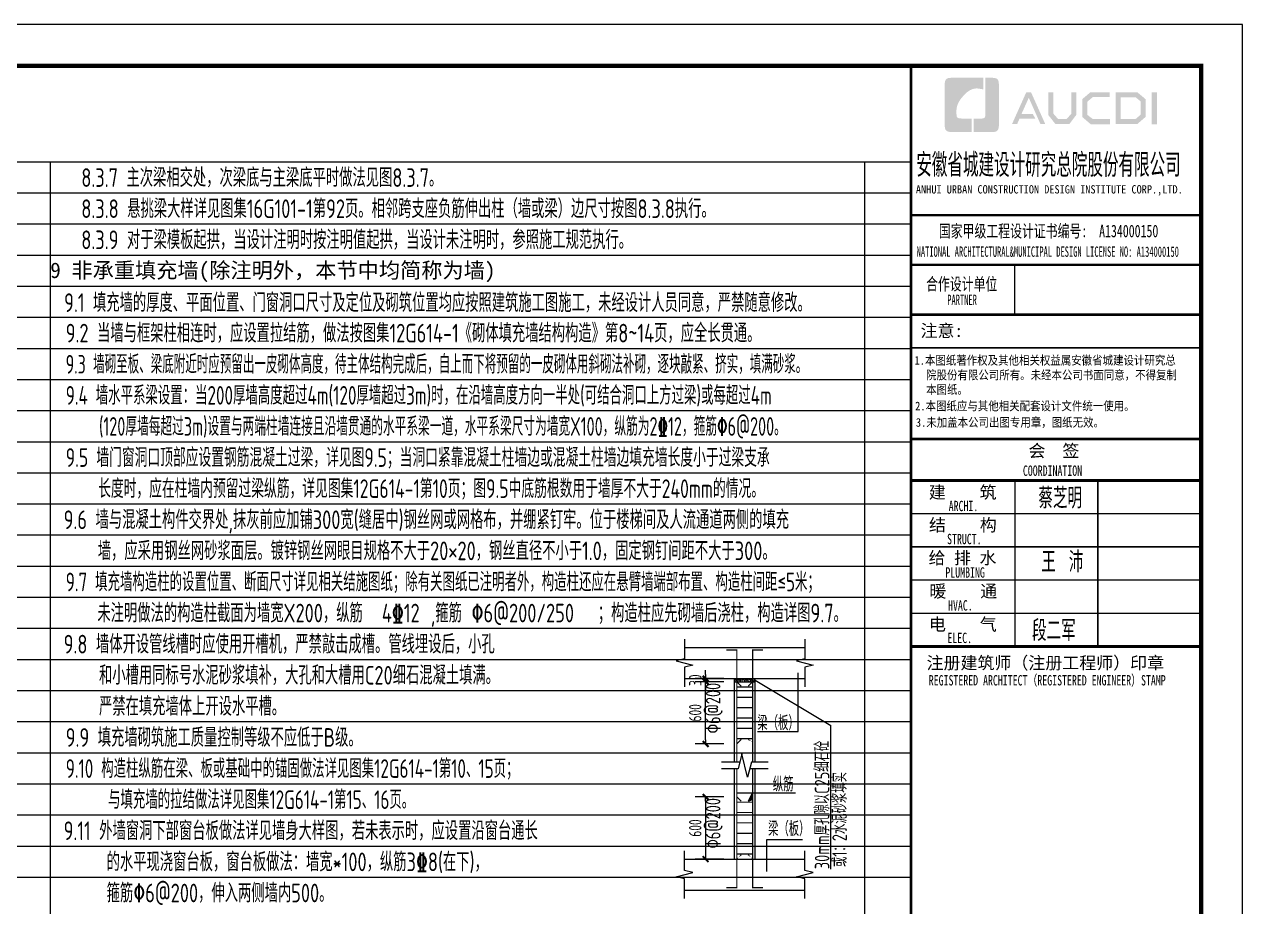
# Model space of a CAD drawing. Extents: x 169490 to 7584583, y -2399407 to 1374371.
# Drawn here: x 1293559 to 1322946, y 833917 to 855191 of the extents above; entities that cross this region are included whole.
import ezdxf
from ezdxf.enums import TextEntityAlignment as Align

# ---------------------------------------------------------------- set-up
doc = ezdxf.new("R2010")
doc.units = 0
doc.header["$LTSCALE"] = 100
doc.layers.get('0').update_dxf_attribs({"linetype": 'CONTINUOUS'})
doc.layers.get('DEFPOINTS').update_dxf_attribs({"linetype": 'CONTINUOUS'})
for name, color, linetype in [('HATCH', 254, 'CONTINUOUS'), ('PUB_TITLE', 4, 'CONTINUOUS'), ('S-DETL-DIM', 151, 'CONTINUOUS'), ('S-DETL-HATCH', 251, 'CONTINUOUS'), ('S-DETL-LINE1', 2, 'CONTINUOUS'), ('S-DETL-TEXT', 7, 'CONTINUOUS'), ('TEXT', 7, 'CONTINUOUS'), ('图框', 140, 'CONTINUOUS'), ('图签文字', 147, 'CONTINUOUS'), ('大样', 7, 'CONTINUOUS'), ('折板线', 127, 'CONTINUOUS')]:
    doc.layers.add(name, color=color, linetype=linetype)
for name, color, linetype, lineweight in [('rein', 10, 'CONTINUOUS', 18), ('S-1-TEXT', 7, 'CONTINUOUS', 18), ('S-1-修改', 23, 'CONTINUOUS', 18), ('图签', 147, 'CONTINUOUS', 18)]:
    doc.layers.add(name, color=color, linetype=linetype, lineweight=lineweight)
doc.styles.add('HT', font='simhei.ttf')
doc.styles.add('TS', font='tssdeng.shx', dxfattribs={"width": 0.7, "height": 350, "bigfont": 'tssdchn.shx'})
doc.styles.add('TSSD_Dimension', font='Tssdeng.shx', dxfattribs={"width": 0.7, "bigfont": 'tssdchn.shx'})
doc.styles.add('宋体', font='')
doc.styles.add('建筑图签-1', font='simhei.ttf', dxfattribs={"width": 0.7})
doc.styles.add('建筑图签-2', font='TXT.shx', dxfattribs={"width": 0.5, "bigfont": 'HZTXT.shx'})
doc.styles.add('黑体', font='simhei.ttf', dxfattribs={"width": 0.7})
doc.styles.get('宋体').set_extended_font_data('SimSun')
doc.dimstyles.new('TSSD_20_100', dxfattribs={"dimtxt": 300, "dimasz": 100, "dimexe": 250, "dimexo": 250, "dimgap": 100, "dimtad": 1, "dimdec": 0, "dimlfac": 0.2, "dimzin": 0, "dimdsep": 46, "dimtxsty": 'TSSD_Dimension', "dimblk": '_TSDBK', "dimcen": 0, "dimclrt": 7, "dimadec": 0, "dimazin": 0, "dimtfac": 1, "dimtdec": 0, "dimtix": 1, "dimtmove": 2, "dimatfit": 3, "dimldrblk": '_TSDBK', "dimfxl": 1, "dimtolj": 1, "dimtzin": 0, "dimarcsym": 0})

# ---------------------------------------------------------------- blocks, each defined once
blk = doc.blocks.new('_TSDBK')
blk.add_line((-1, 0), (0, 0))
at = {"const_width": 0.5}
blk.add_lwpolyline([(-0.7000000000000001, -0.7000000000000001), (0.7000000000000001, 0.7000000000000001)], dxfattribs=at)
blk = doc.blocks.new('*D1099')
at = {"layer": 'DEFPOINTS', "color": 0, "transparency": 16777216}
for p in [(1310685.725273679, 836562.227436672), (1309992.717361605, 835062.227436672), (1310685.725273679, 835062.227436672)]:
    blk.add_point(p, dxfattribs=at)
at = {"layer": 'S-DETL-DIM', "color": 0, "lineweight": -2, "transparency": 16777216}
for p, q in [((1310435.725273679, 836562.227436672), (1309742.717361605, 836562.227436672)), ((1309992.717361605, 836462.227436672), (1309992.717361605, 835162.227436672)), ((1310435.725273679, 835062.227436672), (1309742.717361605, 835062.227436672))]:
    blk.add_line(p, q, dxfattribs=at)
at = {"layer": 'S-DETL-DIM', "color": 0, "lineweight": -2, "transparency": 16777216, "xscale": 100, "yscale": 100, "zscale": 100}
for p, rotation in [((1309992.717361605, 836562.227436672), 90), ((1309992.717361605, 835062.227436672), 270)]:
    blk.add_blockref('_TSDBK', p, dxfattribs=dict(at, rotation=rotation))
at = {"layer": 'S-DETL-DIM', "color": 7, "transparency": 16777216, "insert": (1309742.717361605, 835812.2274366721), "char_height": 300, "attachment_point": 5, "rotation": 90, "style": 'TSSD_Dimension'}
blk.add_mtext('\\A1;600', dxfattribs=at)
blk = doc.blocks.new('*D1100')
at = {"layer": 'DEFPOINTS', "color": 0, "transparency": 16777216}
for p in [(1309992.717361605, 839340.4208095949), (1310685.725273679, 839340.4208095949), (1310685.725273679, 837840.4208095949)]:
    blk.add_point(p, dxfattribs=at)
at = {"layer": 'S-DETL-DIM', "color": 0, "lineweight": -2, "transparency": 16777216}
for p, q in [((1310435.725273679, 839340.4208095949), (1309742.717361605, 839340.4208095949)), ((1309992.717361605, 837940.4208095949), (1309992.717361605, 839240.4208095949)), ((1310435.725273679, 837840.4208095949), (1309742.717361605, 837840.4208095949))]:
    blk.add_line(p, q, dxfattribs=at)
at = {"layer": 'S-DETL-DIM', "color": 0, "lineweight": -2, "transparency": 16777216, "xscale": 100, "yscale": 100, "zscale": 100}
for p, rotation in [((1309992.717361605, 839340.4208095949), 90), ((1309992.717361605, 837840.4208095949), 270)]:
    blk.add_blockref('_TSDBK', p, dxfattribs=dict(at, rotation=rotation))
at = {"layer": 'S-DETL-DIM', "color": 7, "transparency": 16777216, "insert": (1309742.717361605, 838590.420809595), "char_height": 300, "attachment_point": 5, "rotation": 90, "style": 'TSSD_Dimension'}
blk.add_mtext('\\A1;600', dxfattribs=at)
blk = doc.blocks.new('*D1101')
at = {"layer": 'DEFPOINTS', "color": 0, "transparency": 16777216}
for p in [(1309992.717361605, 839415.4208095949), (1310685.725273682, 839415.4208095949), (1310685.725273679, 839340.4208095949)]:
    blk.add_point(p, dxfattribs=at)
at = {"layer": 'S-DETL-DIM', "color": 0, "lineweight": -2, "transparency": 16777216}
for p, q in [((1309992.717361605, 839515.4208095949), (1309992.717361605, 839615.4208095949)), ((1310435.725273682, 839415.4208095949), (1309742.717361605, 839415.4208095949)), ((1310435.725273679, 839340.4208095949), (1309742.717361605, 839340.4208095949)), ((1309992.717361605, 839340.4208095949), (1309992.717361605, 839415.4208095949)), ((1309992.717361605, 839240.4208095949), (1309992.717361605, 839140.4208095949))]:
    blk.add_line(p, q, dxfattribs=at)
at = {"layer": 'S-DETL-DIM', "color": 0, "lineweight": -2, "transparency": 16777216, "xscale": 100, "yscale": 100, "zscale": 100}
for p, rotation in [((1309992.717361605, 839415.4208095949), 270), ((1309992.717361605, 839340.4208095949), 90)]:
    blk.add_blockref('_TSDBK', p, dxfattribs=dict(at, rotation=rotation))
at = {"layer": 'S-DETL-DIM', "color": 7, "transparency": 16777216, "insert": (1309742.717361605, 839377.920809595), "char_height": 300, "attachment_point": 5, "rotation": 90, "style": 'TSSD_Dimension'}
blk.add_mtext('\\A1;30', dxfattribs=at)
blk = doc.blocks.new('院标1')
h = blk.add_hatch(color=150)
h.dxf.hatch_style = 1
h.set_gradient(color1=(33, 113, 253), color2=(33, 113, 253), tint=1, name='INVCURVED')
edge = h.paths.add_edge_path()
edge.add_spline(control_points=[(116372.9006213126, 648379.0025742948), (116378.7378886427, 648379.2628153446), (116381.5158105757, 648378.8361410631), (116390.5818825899, 648378.8361410631), (116390.5818825899, 648378.8361410631), (116390.5818825899, 648378.8361410631), (116616.0293115861, 648378.8361410631), (116616.0293115861, 648378.8361410631), (116616.0293115861, 648378.8361410631), (116616.0293115861, 648378.8361410631), (116616.0293115861, 648053.8555876653), (116616.0293115861, 648053.8555876653), (116616.0293115861, 648053.8555876653), (116616.0293115861, 648053.8555876653), (116108.105350393, 648053.8555876653), (116108.105350393, 648053.8555876653), (116108.105350393, 648053.8555876653), (116027.8361159938, 648053.8555876653), (115962.7123056344, 648111.1721664476), (115962.7123056344, 648199.2728408957), (115962.7123056344, 648199.2728408957), (115962.7123056344, 648199.2728408957), (115962.7123056344, 649214.6850108118), (115962.7123056344, 649214.6850108118), (115962.7123056344, 649214.6850108118), (115962.7123056344, 649295.0722615034), (116018.370604223, 649360.1052900997), (116108.105350393, 649360.1052900997), (116108.105350393, 649360.1052900997), (116108.105350393, 649360.1052900997), (116896.6871824661, 649360.1052900997), (116896.6871824661, 649360.1052900997), (116896.6871824661, 649360.1052900997), (116896.6871824661, 649360.1052900997), (116896.6871824661, 649080.1797254328), (116896.6871824661, 649080.1797254328), (116896.6871824661, 649080.1797254328), (116896.6871824661, 649080.1797254328), (116566.2234106177, 649140.4588157317), (116356.0121874289, 648859.1079773916), (116356.0121874289, 648859.1079773916), (116245.1373948324, 648719.2435419696), (116240.2896487121, 648545.3026589571), (116247.2284014249, 648465.708235659), (116247.2284014249, 648465.708235659), (116254.1792583724, 648386.1017081195), (116247.2284014249, 648465.708235659), (116247.2284014249, 648465.708235659), (116247.2284014249, 648465.708235659), (116247.2284014249, 648465.708235659), (116257.8347373425, 648373.9036652995), (116372.9006213126, 648379.0025742948)], knot_values=[0, 0, 0, 0, 0.07142857142857142, 0.07142857142857142, 0.07142857142857142, 0.1071428571428571, 0.1428571428571428, 0.1428571428571428, 0.1428571428571428, 0.1785714285714285, 0.2142857142857143, 0.2142857142857143, 0.2142857142857143, 0.25, 0.2857142857142857, 0.2857142857142857, 0.2857142857142857, 0.3214285714285714, 0.3571428571428572, 0.3571428571428572, 0.3571428571428572, 0.3928571428571428, 0.4285714285714285, 0.4285714285714285, 0.4285714285714285, 0.4642857142857143, 0.5, 0.5, 0.5, 0.5357142857142857, 0.5714285714285714, 0.5714285714285714, 0.5714285714285714, 0.6071428571428572, 0.6428571428571429, 0.6428571428571429, 0.6428571428571429, 0.6785714285714286, 0.7142857142857143, 0.7142857142857143, 0.7142857142857143, 0.75, 0.7857142857142857, 0.7857142857142857, 0.7857142857142857, 0.8214285714285714, 0.8571428571428571, 0.8571428571428571, 0.8571428571428571, 0.9285714285714286, 1, 1, 1, 1], degree=3, periodic=0)
h = blk.add_hatch(color=150)
h.dxf.hatch_style = 1
h.set_gradient(color1=(33, 113, 253), color2=(33, 113, 253), tint=1, name='INVCURVED')
edge = h.paths.add_edge_path()
edge.add_spline(control_points=[(117268.1328679732, 649214.6850108118), (117268.1328679732, 649214.6850108118), (117268.1328679732, 648199.2728408957), (117268.1328679732, 648199.2728408957), (117268.1328679732, 648199.2728408957), (117268.1328679732, 648114.1649385535), (117212.4715433248, 648053.8555876653), (117122.7277189753, 648053.8555876653), (117122.7277189753, 648053.8555876653), (117122.7277189753, 648053.8555876653), (116662.9574306789, 648053.8555876653), (116662.9574306789, 648053.8555876653), (116662.9574306789, 648053.8555876653), (116662.9574306789, 648053.8555876653), (116662.9574306789, 648378.8361410631), (116662.9574306789, 648378.8361410631), (116662.9574306789, 648378.8361410631), (116662.9574306789, 648378.8361410631), (116865.3281356438, 648378.8361410631), (116865.3281356438, 648378.8361410631), (116865.3281356438, 648378.8361410631), (116907.1906323904, 648378.8361410631), (116941.0734122108, 648412.809702649), (116941.0734122108, 648454.5723394576), (116941.0734122108, 648454.5723394576), (116941.0734122108, 648454.5723394576), (116941.0734122108, 649360.1052900997), (116941.0734122108, 649360.1052900997), (116941.0734122108, 649360.1052900997), (116941.0734122108, 649360.1052900997), (117122.7277189753, 649360.1052900997), (117122.7277189753, 649360.1052900997), (117122.7277189753, 649360.1052900997), (117204.4313052248, 649360.1052900997), (117268.1328679732, 649306.2474964692), (117268.1328679732, 649214.6850108118)], knot_values=[0, 0, 0, 0, 0.1, 0.1, 0.1, 0.15, 0.2, 0.2, 0.2, 0.25, 0.3, 0.3, 0.3, 0.35, 0.4, 0.4, 0.4, 0.45, 0.5, 0.5, 0.5, 0.55, 0.6, 0.6, 0.6, 0.6499999999999999, 0.7, 0.7, 0.7, 0.75, 0.8, 0.8, 0.8, 0.9, 1, 1, 1, 1], degree=3, periodic=0)
blk = doc.blocks.new('2q3q2342q35q2343r5q23rwetr')
at = {"layer": 'PUB_TITLE'}
h = blk.add_hatch(color=147, dxfattribs=at)
h.paths.add_polyline_path([(3533426.07305493, 3160668.577485854), (3533551.702341998, 3160668.577485854), (3533551.702341998, 3159898.314299431), (3533426.07305493, 3159898.314299431)])
h.paths.add_polyline_path([(3532673.368064182, 3160551.93772949), (3532673.368064182, 3160025.961467434), (3533033.925096669, 3160025.961467434), (3533158.110354529, 3160132.636740568), (3533158.110354529, 3160451.259209631), (3533037.674196783, 3160551.93772921)], flags=16)
h.paths.add_polyline_path([(3532555.290314168, 3160670.015479435), (3532555.290314168, 3159907.883717489), (3533077.67674578, 3159907.883717489), (3533276.188104544, 3160078.40519319), (3533276.188104544, 3160506.45291018), (3533080.527228829, 3160670.015479435)])
h.paths.add_polyline_path([(3532412.420916059, 3160673.690352306), (3532412.420916059, 3160558.387836112), (3532005.306426199, 3160558.387836112), (3531872.50224309, 3160447.438630831), (3531872.50224309, 3160127.641115195), (3532005.306426199, 3160025.393615567), (3532414.598614271, 3160025.393615567), (3532414.598614271, 3159903.567278149), (3531950.877248766, 3159903.567278149), (3531748.408852968, 3160077.606307619), (3531748.408852968, 3160506.177602239), (3531946.526278516, 3160673.690352306)])
h.paths.add_polyline_path([(3530929.465953327, 3160671.900849088), (3531050.093616384, 3160671.900849088), (3531050.093616384, 3160161.250838913), (3531164.143922538, 3160029.754300785), (3531374.690162398, 3160029.754300785), (3531488.74046858, 3160161.250838913), (3531488.74046858, 3160671.900849088), (3531602.786348524, 3160671.900849088), (3531602.786348524, 3160123.993281551), (3531438.294885501, 3159907.02337925), (3531100.539199428, 3159907.02337925), (3530929.465953327, 3160126.185914778)])
h.paths.add_polyline_path([(3530397.651681789, 3160670.539056646), (3530514.640995309, 3160670.539056646), (3530856.588307869, 3159906.23432649), (3530740.926859099, 3159906.23432649), (3530459.472639844, 3160540.367439479), (3530284.353832344, 3160152.104215507), (3530555.92873762, 3160152.104215507), (3530616.49707655, 3160036.914772258), (3530235.506113213, 3160036.914772258), (3530176.894161701, 3159904.154766208), (3530053.805522606, 3159904.154766208)])
at = {"layer": '图框'}
for p, q in [((3527617.664249926, 3157710.415336803), (3534617.664249926, 3157710.415336803)), ((3527617.664249926, 3157710.415336803), (3534617.664249926, 3157710.415336803)), ((3527617.664249926, 3156510.415336803), (3534617.664249926, 3156510.415336803))]:
    blk.add_line(p, q, dxfattribs=at)
for points, const_width in [([(3527617.664249926, 3121310.082767931), (3527617.664249926, 3161310.082767931)], 70), ([(3527617.664249926, 3157710.415336803), (3534617.664249926, 3157710.415336803)], 60), ([(3527617.664249926, 3156510.415336803), (3534617.664249926, 3156510.415336803)], 60), ([(3527617.664249926, 3156510.415336803), (3534617.664249926, 3156510.415336803)], 60), ([(3530117.664249926, 3156510.415336803), (3530117.664249926, 3155310.415336803)], 35), ([(3527617.664249926, 3155310.415336803), (3534617.664249926, 3155310.415336803)], 60), ([(3527617.664249926, 3155310.415336803), (3534617.664249926, 3155310.415336803)], 60), ([(3527617.664249926, 3154509.533187987), (3534617.664249926, 3154509.533187987)], 35), ([(3527626.14273383, 3152310.415336803), (3534626.14273383, 3152310.415336803)], 60), ([(3527626.14273383, 3151310.415336803), (3534626.14273383, 3151310.415336803)], 70), ([(3527626.14273383, 3151310.415336803), (3534626.14273383, 3151310.415336803)], 70), ([(3530126.14273383, 3151310.415336803), (3530126.14273383, 3147310.415336803)], 35), ([(3532126.14273383, 3151310.415336803), (3532126.14273383, 3147310.415336803)], 35), ([(3527626.14273383, 3150510.415336803), (3534626.14273383, 3150510.415336803)], 35), ([(3527626.14273383, 3149710.415336803), (3534626.14273383, 3149710.415336803)], 35), ([(3527626.14273383, 3148910.415336803), (3534626.14273383, 3148910.415336803)], 35), ([(3527626.14273383, 3148110.415336803), (3534626.14273383, 3148110.415336803)], 35), ([(3527626.14273383, 3147310.415336803), (3534626.14273383, 3147310.415336803)], 70), ([(3527617.664249926, 3139010.415336803), (3534617.664249926, 3139010.415336803)], 70), ([(3527617.664249926, 3139010.415336803), (3534617.664249926, 3139010.415336803)], 70), ([(3530117.664249926, 3135010.415336803), (3530117.664249926, 3139010.415336803)], 35), ([(3527617.664249926, 3138010.415336803), (3534617.664249926, 3138010.415336803)], 35), ([(3527617.664249926, 3137010.415336803), (3534617.664249926, 3137010.415336803)], 35), ([(3527617.664249926, 3136010.415336803), (3534617.664249926, 3136010.415336803)], 35), ([(3534617.664249926, 3135010.415336803), (3527617.664249926, 3135010.415336803)], 70), ([(3534617.664249926, 3134510.415336804), (3527617.664249926, 3134510.415336804)], 70), ([(3527617.664249926, 3134510.415336804), (3534617.664249926, 3134510.415336804)], 70), ([(3530117.176840059, 3128110.415336804), (3530117.664249926, 3134510.415336804)], 35), ([(3532117.664249926, 3128110.415336804), (3532117.664249926, 3134510.415336804)], 35), ([(3527617.664249926, 3133710.415336804), (3534617.664249926, 3133710.415336804)], 35), ([(3527617.664249926, 3132910.415336804), (3534617.664249926, 3132910.415336804)], 35), ([(3527617.664249926, 3132110.415336804), (3534617.664249926, 3132110.415336804)], 35), ([(3527617.664249926, 3131310.415336804), (3534617.664249926, 3131310.415336804)], 35), ([(3527617.664249926, 3130510.415336804), (3534617.664249926, 3130510.415336804)], 35), ([(3527617.664249926, 3129710.415336804), (3534617.664249926, 3129710.415336804)], 35), ([(3527617.664249926, 3128910.415336804), (3534617.664249926, 3128910.415336804)], 35), ([(3527617.664249926, 3128110.415336804), (3534617.664249926, 3128110.415336804)], 70), ([(3527617.664249926, 3125110.415336804), (3534617.664249926, 3125110.415336804)], 70), ([(3530117.664249926, 3122710.415336804), (3530117.664249926, 3125110.415336804)], 35), ([(3527617.664249926, 3124310.415336804), (3534617.664249926, 3124310.415336804)], 35), ([(3527617.664249926, 3123510.415336804), (3534617.664249926, 3123510.415336804)], 35), ([(3527617.664249926, 3122710.415336804), (3534617.664249926, 3122710.415336804)], 35), ([(3527617.664249926, 3122710.415336804), (3534117.664249926, 3122710.415336804)], 35), ([(3530117.664249926, 3121310.415336804), (3530117.664249926, 3122710.415336804)], 35), ([(3531767.664249926, 3121310.415336804), (3531767.664249926, 3122710.415336804)], 35), ([(3531767.664249926, 3121310.415336804), (3531767.664249926, 3122710.415336804)], 35), ([(3531767.664249926, 3121310.415336804), (3531767.664249926, 3122710.415336804)], 35), ([(3533117.664249926, 3121310.082767932), (3533117.664249926, 3122710.082767932)], 35), ([(3527617.664249926, 3122010.415336804), (3531767.664249926, 3122010.415336804)], 35), ([(3531767.664249926, 3122010.082767932), (3534617.664249926, 3122010.082767932)], 35)]:
    blk.add_lwpolyline(points, dxfattribs=dict(at, const_width=const_width))
blk.add_blockref('院标1', (3412468.841243865, 2511660.984662907))
at = {"layer": 'PUB_TITLE', "style": 'HT', "width": 0.88}
for s, p in [('1.本图纸著作权及其他相关权益属安徽省城建设计研究总', (3527703.357418113, 3154103.4748715)), ('院股份有限公司所有。未经本公司书面同意，不得复制', (3527982.763834123, 3153749.104820654)), ('本图纸。', (3527982.763834123, 3153399.021034185)), (' 2.本图纸应与其他相关配套设计文件统一使用。 ', (3527592.520061107, 3153002.335770654)), ('3.未加盖本公司出图专用章，图纸无效。', (3527735.590979273, 3152607.679819045))]:
    blk.add_text(s, height=210, dxfattribs=at).set_placement(p)
at = {"layer": '图签', "color": 154, "style": '宋体'}
for s, height, p in [('8221009', 286.6809903610374, (3531555.069109609, 3138357.909228488)), ('绿地集团宿州置业有限公司', 258.0128913249337, (3530147.272714466, 3137372.10836848)), ('绿地宿州城际空间站', 232.2116021924403, (3530637.05936091, 3136619.362267859)), ('2019-302#地块项目', 232.2116021924403, (3530790.894525204, 3136201.328593381)), ('2021年8月', 286.6809903610374, (3531427.63360728, 3124571.816853562)), ('施工图设计', 286.6809903610374, (3531349.996131157, 3122971.816853562)), ('结施', 286.6809903610374, (3530521.911968979, 3122202.889709408))]:
    blk.add_text(s, height=height, dxfattribs=at).set_placement(p)
at = {"layer": '图签', "color": 1, "style": '宋体'}
for s, p in [('1:100', (3531829.003252939, 3123764.167125002)), ('1', (3530870.871066871, 3121535.176059663))]:
    blk.add_text(s, height=286.6809903610374, dxfattribs=at).set_placement(p)
at = {"layer": '图签文字', "color": 7, "style": '建筑图签-1'}
for s, height, width, p in [('安徽省城建设计研究总院股份有限公司', 500, 0.55, (3527745.72076279, 3158687.189163401)), ('国家甲级工程设计证书编号:  A134000150', 300, 0.7, (3528289.818057787, 3157177.454465678)), ('合作设计单位', 300, 0.7, (3527982.591012383, 3155900.325045797)), ('项目负责人', 300, 0.8, (3528020.133297615, 3132510.762781411)), ('方案设计人', 300, 0.8, (3528020.133297615, 3131708.232671272)), ('专业负责人', 300, 0.8, (3528018.88166758, 3130901.732404877))]:
    blk.add_text(s, height=height, dxfattribs=dict(at, width=width)).set_placement(p)
at = {"layer": '图签文字', "linetype": 'Continuous', "style": '建筑图签-1', "width": 0.91}
blk.add_text('ANHUI URBAN CONSTRUCTION DESIGN INSTITUTE CORP.,LTD.', height=200, dxfattribs=at).set_placement((3527736.127918201, 3158232.279693236))
at = {"layer": '图签文字', "style": '建筑图签-1'}
for s, height, width, p in [('NATIONAL ARCHITECTURAL&MUNICIPAL DESIGN LICENSE NO: A134000150', 250, 0.6, (3527754.452645635, 3156704.714022721)), ('PARTNER', 250, 0.6, (3528492.443758119, 3155543.714916766)), ('COORDINATION', 250, 0.7, (3530317.331592891, 3151423.252802962)), ('ARCHI.', 250, 0.7, (3528527.121592434, 3150571.880573715)), ('STRUCT.', 250, 0.7, (3528487.480745926, 3149774.96882654)), ('PLUMBING', 250, 0.7, (3528446.83834846, 3148968.559955116)), ('HVAC.', 250, 0.7, (3528511.486967342, 3148175.36786603)), ('ELEC.', 250, 0.7, (3528496.103999824, 3147390.529459337)), ('REGISTERED ARCHITECT（REGISTERED ENGINEER）STAMP', 250, 0.7, (3528046.497034535, 3146368.785532802)), ('PROJECT No.', 250, 0.7, (3528287.347063042, 3138095.215350538, -1798.999999999767)), ('CLIENT', 250, 0.7, (3528411.433795672, 3137116.050677883)), ('PROJECT', 250, 0.7, (3528346.5634808, 3136096.869537512)), ('SUB ITEM', 250, 0.7, (3528220.03705984, 3135185.747178563)), ('STAMP FOR ISSUE', 250, 0.7, (3527930.372818939, 3133991.414237098)), ('APPROVED ', 220, 0.7, (3528368.30884867, 3133774.808394882)), ('EXAMINED  ', 220, 0.7, (3528359.687334869, 3132984.24996638, -1798.999999999767)), ('PROJECT MANAGER', 220, 0.7, (3528021.51507757, 3132158.07056764, -1798.999999999767)), ('SCHEMATIC  DESIGN', 220, 0.7, (3527920.277604688, 3131411.454837631, -1798.999999999767)), ('TITLE OF DRAWING', 250, 0.7, (3527871.677829389, 3127062.602315921)), ('DATE', 250, 0.7, (3528634.141193697, 3124359.272092727)), ('SCALE', 250, 0.7, (3528572.864166744, 3123560.036851875)), ('DESIGNED STAGE', 200, 0.7, (3528250.281177036, 3122769.933734953)), ('DISCIPLIUE&TYPE', 200, 0.7, (3528200.529478144, 3122057.228450637)), ('DRAWING No.', 200, 0.7, (3531922.704371325, 3122049.983435865)), ('EDITION NO .', 200, 0.7, (3528384.162434805, 3121384.232364576)), ('PIECES', 200, 0.7, (3532151.435621497, 3121349.983435865))]:
    blk.add_text(s, height=height, dxfattribs=dict(at, width=width)).set_placement(p)
at = {"layer": '图签文字', "color": 7, "style": '建筑图签-1'}
for s, height, p in [('注意:', 300, (3527849.078915091, 3154773.324794113)), ('会  签', 300, (3530452.258929003, 3151877.639554502)), ('建    筑', 300, (3528047.323400355, 3150876.886980647)), ('结    构', 300, (3528051.958653757, 3150089.354240597)), ('给 排 水', 300, (3528042.720879164, 3149295.476865193)), ('暖    通', 300, (3528060.949300479, 3148492.376486624)), ('电    气', 300, (3528051.14424034, 3147692.20591276)), ('注册建筑师（注册工程师）印章', 300, (3527993.15606677, 3146763.828926129)), ('项目编号', 300, (3527985.610244824, 3138542.556063246)), ('建设单位', 300, (3527977.833244229, 3137565.17435964)), ('项目名称', 300, (3527944.267998076, 3136507.197049059)), ('子项名称', 300, (3527944.267998076, 3135550.50054199)), ('出图专用章', 300, (3527853.526310058, 3134428.158205608)), ('审    定', 300, (3528005.357089849, 3134089.297005154)), ('审    核', 300, (3527992.23962635, 3133287.004557378)), ('校    对', 300, (3528050.986475329, 3130078.262079423)), ('设    计', 300, (3528045.526063909, 3129276.584143577)), ('制    图', 300, (3528022.518776519, 3128501.78032825)), ('图   名:', 350, (3527972.955926501, 3127505.246725249)), ('日    期', 300, (3528001.537139699, 3124658.888379168)), ('比    例', 300, (3528039.908166298, 3123911.68090355)), ('设计阶段', 300, (3528069.554853389, 3123109.784009447)), ('专业及类别', 300, (3527855.653276189, 3122323.204581356)), ('图号', 300, (3531998.517593609, 3122304.467243999)), ('版   次 ', 300, (3528113.680180145, 3121633.061769398)), ('第 版', 300, (3530418.443156572, 3121533.459080677)), ('总张数', 300, (3531805.461551844, 3121604.467243999))]:
    blk.add_text(s, height=height, dxfattribs=at).set_placement(p)
at = {"layer": '图签文字', "color": 1, "style": '建筑图签-2', "width": 0.7}
for s, p in [('蔡芝明', (3530692.226284265, 3150638.184867202)), ('王 沛', (3530763.267967056, 3149097.228052506)), ('段二军', (3530538.376844055, 3147441.705190965)), ('卢俊超', (3530523.857451018, 3133871.958527258)), ('许 槊', (3530523.857451017, 3133081.011342207)), ('蔡芝明', (3530523.857451017, 3132281.011342207)), ('许 槊', (3530523.857451017, 3130681.011342207)), ('王立梅', (3530533.990814142, 3129890.494477062)), ('万 柱', (3530548.952392794, 3129053.411169332)), ('万 柱', (3530548.891466561, 3128253.411169332))]:
    blk.add_text(s, height=500, dxfattribs=at).set_placement(p)
at = {"layer": '图签文字', "style": '建筑图签-1', "width": 0.7}
for s, p in [('CHIEF ENGI.', (3528882.154513022, 3130684.911919788)), ('CHECKED  ', (3529010.711001981, 3129878.845061596)), ('DESIGNED ', (3528937.216553515, 3129075.556937747)), (' DRAWN   ', (3529002.241487892, 3128310.593490995))]:
    blk.add_text(s, height=220, dxfattribs=at).set_placement(p, align=Align.MIDDLE)

msp = doc.modelspace()

# ---------------------------------------------------------------- hatches: boundary and pattern name
at = {"layer": 'HATCH'}
h = msp.add_hatch(dxfattribs=at)
h.set_pattern_fill('AR-CONC', color=0, scale=10, style=0)
h.set_pattern_definition([(49.99999999999999, (-3482069.560023101, 1270850.675211802), (71.72601826007534, -6.27521349825951), [7.5, -82.5]), (355, (-3482069.560023101, 1270850.675211802), (-13.8751333613, 75.21921337000119), [6, -66]), (100.4514, (-3482063.582855101, 1270850.152277802), (57.85093817140215, 68.94395420609536), [6.374018999999892, -70.11421119999827]), (46.18420000000002, (-3482069.560023101, 1270870.675211802), (106.7241048625644, -16.5519014329018), [11.24999999999993, -123.7499999999994]), (96.63559999999993, (-3482060.6663486, 1270869.295881102), (93.46627055487032, 97.41178709004416), [9.561028799999765, -105.1712999999981]), (351.1842000000001, (-3482069.560023101, 1270870.675211802), (93.46619451336271, 97.41186009253248), [9, -99]), (21, (-3482059.560023101, 1270865.675211802), (59.69070521184616, -40.26188906653388), [7.5, -82.5]), (326, (-3482059.560023101, 1270865.675211802), (24.33153319215817, 72.5150045046853), [6, -66]), (71.45140000000002, (-3482054.585799803, 1270862.320051202), (84.02226285814899, 32.25304967099524), [6.374018999999988, -70.11421119999981]), (37.50000000000001, (-3482069.560023101, 1270850.675211802), (1.215985531729066, 33.28938538313115), [0, -65.19999999999999, 0, -67, 0, -66.25]), (7.499999999999999, (-3482069.560023101, 1270850.675211802), (26.30695374421486, 39.44117118823603), [0, -38.2, 0, -63.7, 0, -25.25]), (327.5, (-3482091.860023101, 1270850.675211802), (53.3822436172409, -2.255487173437979), [0, -25, 0, -78, 0, -103.5]), (317.5, (-3482101.860023101, 1270850.675211802), (58.31861693423861, 10.01049823323176), [0, -32.5, 0, -51.79999999999999, 0, -73.5])])
h.paths.add_polyline_path([(1311125.725273679, 839415.4208095949), (1310745.725273679, 839415.4208095949), (1310745.725273679, 839340.4208095949), (1311125.725273679, 839340.4208095949)])
h.paths.add_polyline_path([(1310745.725273679, 839415.4208095949), (1310685.725273679, 839415.4208095949), (1310685.725273679, 839340.4208095949), (1310745.725273679, 839340.4208095949)])
h.paths.add_polyline_path([(1311185.725273679, 839415.4208095949), (1311125.725273679, 839415.4208095949), (1311125.725273675, 839340.4208095949), (1311185.725273679, 839340.4208095949)])

# ---------------------------------------------------------------- linework, layer by layer
msp.add_lwpolyline([(1251146.333499598, 854191.4259230341), (1314946.333499598, 854191.4259230341), (1314946.333499598, 814191.4259230341), (1251146.333499598, 814191.4259230341)], close=True)
at = {"layer": 'DEFPOINTS', "color": 252}
for p, q in [((1251146.333499598, 851878.9259230332), (1314946.333499598, 851878.9259230332)), ((1294183.833499597, 851878.9259230332), (1294183.833499598, 814191.425920533)), ((1313821.333499598, 851878.9259230332), (1313821.333499598, 814191.4259194359)), ((1251146.333499598, 851128.9259230332), (1314946.333499598, 851128.9259230332)), ((1251146.333499598, 850378.9259230332), (1314946.333499598, 850378.9259230332)), ((1251146.333499598, 849628.9259230332), (1314946.333499598, 849628.9259230332)), ((1251146.333499598, 848878.9259230332), (1314946.333499598, 848878.9259230332)), ((1251146.333499598, 848128.9259230341), (1314946.333499598, 848128.9259230341)), ((1251146.333499598, 847378.9259230332), (1314946.333499598, 847378.9259230332)), ((1251146.333499598, 846628.9259230341), (1314946.333499598, 846628.9259230341)), ((1251146.333499598, 845878.9259230332), (1314946.333499598, 845878.9259230332)), ((1251146.333499598, 845128.9259230341), (1314946.333499598, 845128.9259230341)), ((1251146.333499598, 844378.9259230341), (1314946.333499598, 844378.9259230341)), ((1251146.333499598, 843628.9259230341), (1314946.333499598, 843628.9259230341)), ((1251146.333499598, 842878.9259230341), (1314946.333499598, 842878.9259230341)), ((1251146.333499598, 842128.9259230332), (1314946.333499598, 842128.9259230332)), ((1251146.333499598, 841378.9259230332), (1314946.333499598, 841378.9259230332)), ((1251146.333499598, 840628.9259230332), (1314946.333499598, 840628.9259230332)), ((1251146.333499598, 839878.9259230332), (1314946.333499598, 839878.9259230332)), ((1251146.333499598, 839128.9259230332), (1314946.333499598, 839128.9259230332)), ((1251146.333499598, 838378.9259230332), (1314946.333499598, 838378.9259230332)), ((1251146.333499598, 837628.9259230332), (1314946.333499598, 837628.9259230332)), ((1251146.333499598, 836878.9259230332), (1314946.333499598, 836878.9259230332)), ((1251146.333499598, 836128.9259230332), (1314946.333499598, 836128.9259230332)), ((1251146.333499598, 835378.9259230332), (1314946.333499598, 835378.9259230332)), ((1251146.333499598, 834628.9259230332), (1314946.333499598, 834628.9259230332))]:
    msp.add_line(p, q, dxfattribs=at)
at = {"layer": 'rein', "const_width": 30}
for points in [[(1310495.725273679, 840105.4208095949), (1310745.725273679, 840105.4208095949), (1310745.725273679, 837840.4208095949), (1310851.791290856, 837946.4868267733)], [(1311019.659256498, 837946.4868267733), (1311125.725273675, 837840.4208095949), (1311125.725273679, 840105.4208095949), (1311375.725273679, 840105.4208095949)], [(1310745.725273679, 837402.7771090362), (1310745.725273679, 839340.4208095912), (1310851.791290856, 839234.3547924133)], [(1311125.725273679, 837402.7771090362), (1311125.725273679, 839340.4208095912), (1311019.659256502, 839234.3547924133)], [(1310745.725273682, 839215.4208095921), (1311125.725273679, 839215.4208095921)], [(1310745.725273682, 838965.4208095921), (1311125.725273679, 838965.4208095921)], [(1310745.725273682, 838715.4208095921), (1311125.725273679, 838715.4208095921)], [(1310745.725273682, 838465.420809593), (1311125.725273679, 838465.420809593)], [(1310745.725273682, 838215.4208095921), (1311125.725273679, 838215.4208095921)], [(1310745.725273682, 837965.420809593), (1311125.725273679, 837965.420809593)], [(1310851.791290859, 835168.2934538461), (1310745.725273682, 835062.2274366682), (1310745.725273679, 837237.1000100751)], [(1311019.659256498, 835168.2934538461), (1311125.725273675, 835062.2274366682), (1311125.725273679, 837237.100010077)], [(1310495.725273679, 834372.227436672), (1310745.725273679, 834372.227436672), (1310745.725273679, 836562.227436672), (1310851.791290856, 836456.1614194941)], [(1310745.725273682, 836437.2274366682), (1311125.725273675, 836437.2274366682)], [(1311019.659256498, 836456.1614194941), (1311125.725273675, 836562.227436672), (1311125.725273679, 834372.227436672), (1311375.725273679, 834372.227436672)], [(1310745.725273682, 836187.2274366682), (1311125.725273675, 836187.2274366682)], [(1310745.725273682, 835937.2274366682), (1311125.725273675, 835937.2274366682)], [(1310745.725273682, 835687.2274366682), (1311125.725273675, 835687.2274366682)], [(1310745.725273682, 835437.2274366682), (1311125.725273675, 835437.2274366682)], [(1310745.725273682, 835187.2274366682), (1311125.725273675, 835187.2274366682)]]:
    msp.add_lwpolyline(points, dxfattribs=at)
at = {"layer": 'S-DETL-HATCH'}
for p, q in [((1310865.015636309, 837602.7771090372), (1310773.596361569, 837237.1000100761)), ((1311006.434911049, 837037.1000100751), (1310865.015636309, 837602.7771090372)), ((1310815.015636309, 837402.7771090362), (1310373.225273679, 837402.7771090362)), ((1311097.854185788, 837402.7771090362), (1311006.434911049, 837037.100010077)), ((1311498.225273679, 837402.7771090362), (1311097.854185788, 837402.7771090362)), ((1310773.596361569, 837237.1000100761), (1310373.225273679, 837237.1000100751)), ((1311498.225273679, 837237.100010077), (1311056.434911049, 837237.100010077))]:
    msp.add_line(p, q, dxfattribs=at)
for points in [[(1309485.725273679, 840365.4208095949), (1309485.725273679, 839890.4208095949), (1309285.725273679, 839840.4208095949), (1309685.725273679, 839740.4208095949), (1309485.725273679, 839690.4208095949), (1309485.725273679, 839215.420809594)], [(1312385.725273679, 840365.4208095949), (1312385.725273679, 839890.4208095949), (1312185.725273679, 839840.4208095949), (1312585.725273679, 839740.4208095949), (1312385.725273679, 839690.4208095949), (1312385.725273679, 839215.420809594)], [(1309485.725273679, 834112.227436672), (1309485.725273679, 834587.227436672), (1309285.725273679, 834637.227436672), (1309685.725273679, 834737.227436672), (1309485.725273679, 834787.227436672), (1309485.725273679, 835262.227436672)], [(1312385.725273679, 834112.227436672), (1312385.725273679, 834587.227436672), (1312185.725273679, 834637.227436672), (1312585.725273679, 834737.227436672), (1312385.725273679, 834787.227436672), (1312385.725273679, 835262.227436672)]]:
    msp.add_lwpolyline(points, dxfattribs=at)
at = {"layer": 'S-DETL-LINE1'}
for p, q in [((1309485.725273679, 840165.420809594), (1312385.725273679, 840165.420809594)), ((1309485.725273679, 839415.4208095949), (1310685.725273679, 839415.4208095949)), ((1311185.725273679, 839415.4208095949), (1312385.725273679, 839415.4208095949)), ((1309485.725273679, 835062.227436672), (1312385.725273679, 835062.227436672)), ((1309485.725273679, 834312.227436672), (1312385.725273679, 834312.227436672))]:
    msp.add_line(p, q, dxfattribs=at)
at = {"layer": 'S-DETL-TEXT'}
for p, q in [((1311185.725273679, 839377.9208095949), (1313011.113803204, 838282.8865431533)), ((1313011.113803204, 834817.185419044), (1313011.113803204, 838282.8865431533)), ((1310745.725273682, 836659.285231085), (1312156.850880908, 836659.285231086)), ((1311471.677994643, 835533.4521503369), (1312327.60507422, 835533.4521503369)), ((1311471.677994643, 834764.698592843), (1311471.677994643, 835533.4521503369))]:
    msp.add_line(p, q, dxfattribs=at)
at = {"layer": 'TEXT', "color": 0}
for p, q in [((1312223.865979554, 838137.9321690081), (1312223.865979554, 839557.6772419531)), ((1311244.455512016, 838137.9321690081), (1312223.865979554, 838137.9321690081))]:
    msp.add_line(p, q, dxfattribs=at)
at = {"layer": '图框'}
msp.add_lwpolyline([(1248646.333499598, 813191.4259230341), (1322946.333499598, 813191.4259230341), (1322946.333499598, 855191.4259230341), (1248646.333499598, 855191.4259230341)], close=True, dxfattribs=at)
at = {"layer": '图框', "const_width": 100}
msp.add_lwpolyline([(1251146.333499598, 814191.4259230341), (1321946.333499598, 814191.4259230341), (1321946.333499598, 854191.4259230341), (1251146.333499598, 854191.4259230341)], close=True, dxfattribs=at)
at = {"layer": '大样', "linetype": 'ByBlock'}
for p, q in [((1310685.725273679, 837402.7771090362), (1310685.725273679, 839415.4208095949)), ((1310685.725273679, 839415.4208095949), (1311185.725273679, 839415.4208095949)), ((1310685.725273679, 839340.4208095949), (1311185.725273679, 839340.4208095949)), ((1311185.725273679, 837402.7771090362), (1311185.725273679, 839415.4208095949)), ((1310685.725273679, 835062.227436672), (1310685.725273679, 837237.1000100751)), ((1311185.725273679, 835062.227436672), (1311185.725273679, 837237.100010077))]:
    msp.add_line(p, q, dxfattribs=at)

# ---------------------------------------------------------------- block references
at = {"layer": '折板线'}
msp.add_blockref('2q3q2342q35q2343r5q23rwetr', (-2212671.330750328, -2307118.656844903), dxfattribs=at)

# ---------------------------------------------------------------- texts
at = {"layer": 'S-1-TEXT', "style": 'TS'}
for s, width, p in [('8.3.7 主次梁相交处，次梁底与主梁底平时做法见图8.3.7。', 0.75, (1294932.886319496, 851271.355426922)), ('8.3.8 悬挑梁大样详见图集16G101-1第92页。相邻跨支座负筋伸出柱（墙或梁）边尺寸按图8.3.8执行。', 0.75, (1294932.886319496, 850521.355426922)), ('8.3.9 对于梁模板起拱，当设计注明时按注明值起拱，当设计未注明时，参照施工规范执行。', 0.75, (1294932.886319496, 849771.3554269234)), ('9.1 填充墙的厚度、平面位置、门窗洞口尺寸及定位及砌筑位置均应按照建筑施工图施工，未经设计人员同意，严禁随意修改。', 0.75, (1294517.679218783, 848255.7498560734)), ('9.2 当墙与框架柱相连时，应设置拉结筋，做法按图集12G614-1《砌体填充墙结构构造》第8~14页，应全长贯通。', 0.75, (1294555.922566736, 847521.355426922)), ('9.3 墙砌至板、梁底附近时应预留出一皮砌体高度，待主体结构完成后，自上而下将预留的一皮砌体用斜砌法补砌，逐块敲紧、挤实，填满砂浆。', 0.65, (1294555.922566737, 846771.355426922)), ('9.4 墙水平系梁设置：当200厚墙高度超过4m(120厚墙超过3m)时，在沿墙高度方向一半处(可结合洞口上方过梁)或每超过4m', 0.7, (1294555.922566737, 846021.355426922)), ('(120厚墙每超过3m)设置与两端柱墙连接且沿墙贯通的水平系梁一道，水平系梁尺寸为墙宽X100，纵筋为2\x8412，箍筋\x826@200。', 0.6600000000000001, (1295359.904535451, 845271.355426922)), ('9.5 墙门窗洞口顶部应设置钢筋混凝土过梁，详见图9.5；当洞口紧靠混凝土柱墙边或混凝土柱墙边填充墙长度小于过梁支承', 0.72, (1294555.922566737, 844521.355426922)), ('长度时，应在柱墙内预留过梁纵筋，详见图集12G614-1第10页；图9.5中底筋根数用于墙厚不大于240mm的情况。', 0.72, (1295338.889178649, 843771.355426922)), ('9.6 墙与混凝土构件交界处,抹灰前应加铺300宽(缝居中)钢丝网或网格布，并绷紧钉牢。位于楼梯间及人流通道两侧的填充', 0.75, (1294505.922566883, 843021.355426922)), ('墙，应采用钢丝网砂浆面层。镀锌钢丝网眼目规格不大于20×20，钢丝直径不小于1.0，固定钢钉间距不大于300。', 0.75, (1295330.316116478, 842271.355426922)), ('9.7 填充墙构造柱的设置位置、断面尺寸详见相关结施图纸；除有关图纸已注明者外，构造柱还应在悬臂墙端部布置、构造柱间距≤5米；', 0.7, (1294555.922566737, 841521.3554269234)), ('未注明做法的构造柱截面为墙宽X200，纵筋        ,箍筋                ；构造柱应先砌墙后浇柱，构造详图9.7。', 0.75, (1295320.992982807, 840771.3554269234)), ('9.8 墙体开设管线槽时应使用开槽机，严禁敲击成槽。管线埋设后，小孔', 0.75, (1294505.922566882, 840021.355426922)), ('和小槽用同标号水泥砂浆填补，大孔和大槽用C20细石混凝土填满。', 0.75, (1295359.871952321, 839271.355426922)), ('严禁在填充墙体上开设水平槽。', 0.75, (1295359.871952322, 838521.355426922)), ('9.9 填充墙砌筑施工质量控制等级不应低于B级。', 0.75, (1294555.922566737, 837771.355426922)), ('9.10 构造柱纵筋在梁、板或基础中的锚固做法详见图集12G614-1第10、15页；', 0.7, (1294555.922566737, 837021.3554269234)), ('与填充墙的拉结做法详见图集12G614-1第15、16页。', 0.7, (1295579.260974922, 836271.355426922)), ('9.11 外墙窗洞下部窗台板做法详见墙身大样图，若未表示时，应设置沿窗台通长', 0.75, (1294505.922566882, 835521.355426922)), ('的水平现浇窗台板，窗台板做法：墙宽*100，纵筋3%%1328(在下)，', 0.75, (1295543.908640971, 834771.355426922)), ('箍筋%%1306@200，伸入两侧墙内500。', 0.75, (1295543.908640971, 834021.355426922))]:
    msp.add_text(s, height=450, dxfattribs=dict(at, width=width)).set_placement(p)
at = {"layer": 'S-1-TEXT', "style": '黑体'}
msp.add_text('9 非承重填充墙(除注明外，本节中均简称为墙)', height=375, dxfattribs=at).set_placement((1294183.833499598, 849074.8900598162))
at = {"layer": 'S-1-修改', "style": 'TS', "width": 0.75}
for s, p in [('4\x8412', (1302182.021015469, 840771.3554269234)), ('\x826@200/250', (1304346.130712524, 840771.3554269234))]:
    msp.add_text(s, height=450, dxfattribs=at).set_placement(p)
at = {"layer": 'S-DETL-TEXT', "style": 'TS', "width": 0.75}
for s, p in [('\x826@200', (1310349.477172665, 838096.145471754)), ('30mm厚孔隙以C25细石砼', (1312977.054058368, 834820.4392299522)), ('或1：2水泥砂浆填实', (1313399.211324403, 834872.305894108)), ('\x826@200', (1310349.477172665, 835317.9520988311))]:
    msp.add_text(s, height=350, rotation=90, dxfattribs=at).set_placement(p)
for s, p in [('梁（板）', (1311241.342844351, 838171.9919138444)), (' 纵筋', (1311453.809232345, 836693.3449759218)), ('梁（板）', (1311499.50644942, 835619.5606959141))]:
    msp.add_text(s, height=350, dxfattribs=at).set_placement(p)

# ---------------------------------------------------------------- dimensions: what is measured, and where the dimension line sits
at = {"layer": 'S-DETL-DIM'}
for base, p1, p2, angle, text, picture, middle in [((1309992.717361605, 839415.4208095949), (1310685.725273679, 839340.4208095949), (1310685.725273682, 839415.4208095949), 270, '30', '*D1101', (1309742.717361605, 839377.920809595)), ((1309992.717361605, 839340.4208095949), (1310685.725273679, 837840.4208095949), (1310685.725273679, 839340.4208095949), 270, '600', '*D1100', (1309742.717361605, 838590.420809595)), ((1309992.717361605, 835062.227436672), (1310685.725273679, 836562.227436672), (1310685.725273679, 835062.227436672), 90, '600', '*D1099', (1309742.717361605, 835812.2274366721))]:
    dim = msp.add_linear_dim(base=base, p1=p1, p2=p2, angle=angle, text=text, dimstyle='TSSD_20_100', dxfattribs=at)
    dim.commit()
    dim.dimension.update_dxf_attribs({"geometry": picture, "text_midpoint": middle})

doc.saveas('drawing.dxf')
